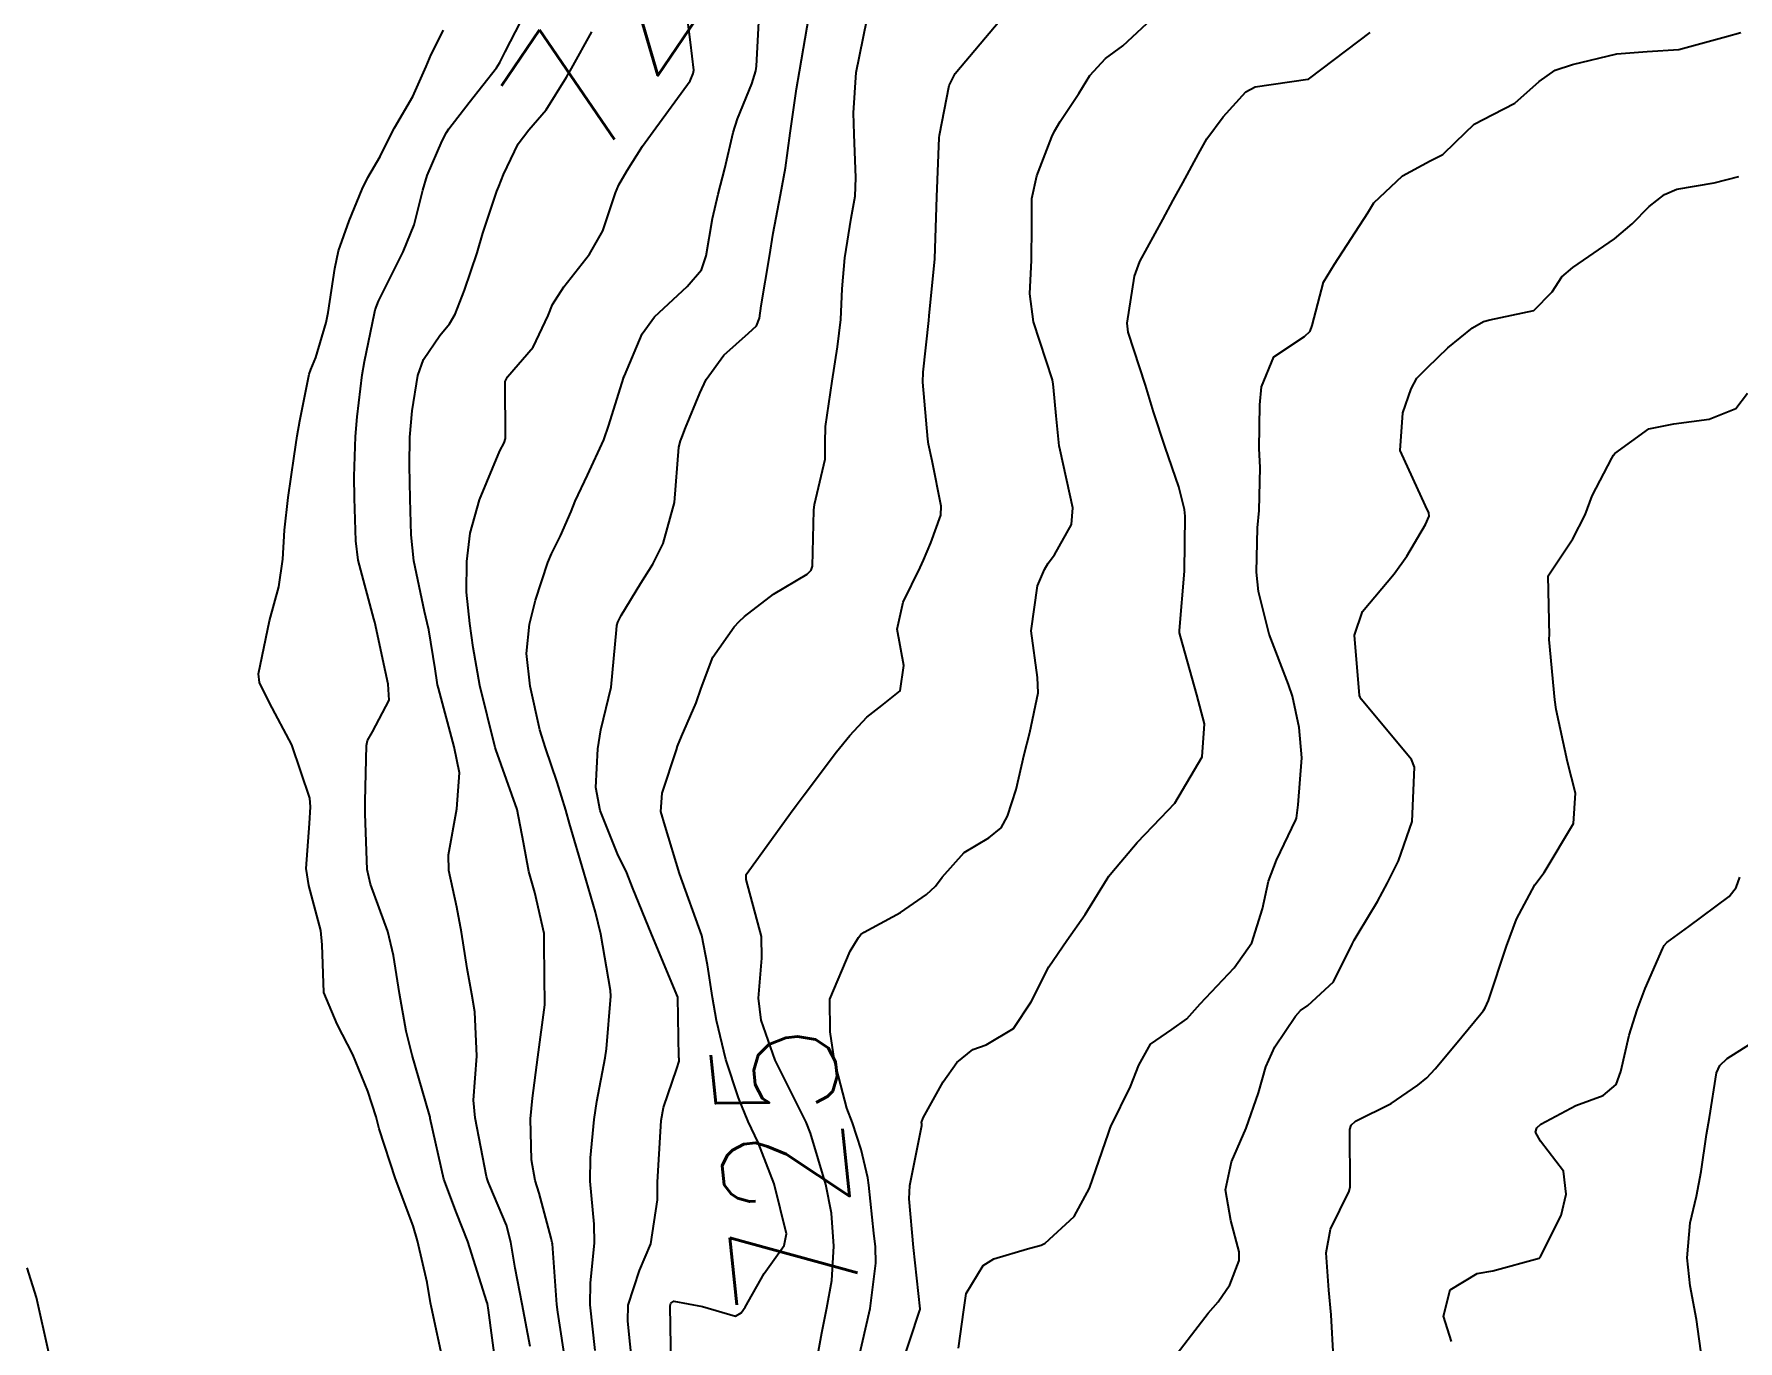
# Model space of a CAD drawing. Header units: metres. Extents: x 318500 to 325275, y 7408834 to 7428799.
# Drawn here: x 320035.3 to 320090.5, y 7413219.4 to 7413261.7 of the extents above; entities that cross this region are included whole.
import ezdxf
from ezdxf.enums import TextEntityAlignment as Align

# ---------------------------------------------------------------- set-up
doc = ezdxf.new("R2010")
doc.units = ezdxf.units.M
doc.header["$MEASUREMENT"] = 0
for name, color, linetype in [('Cotas', 45, 'Continuous'), ('Curvas de Nivel 1m', 11, 'Continuous'), ('Curvas de Nivel 5m', 15, 'Continuous'), ('Hidrografia', 140, 'Continuous')]:
    doc.layers.add(name, color=color, linetype=linetype)
doc.styles.add('Style-STANDARD', font='STANDARD.shx')

msp = doc.modelspace()

# ---------------------------------------------------------------- linework, layer by layer
at = {"layer": 'Curvas de Nivel 1m', "flags": 128}
for points, elevation in [([(320052.503, 7413218.595), (320052.231, 7413220.353), (320052.199, 7413220.598), (320052.059, 7413222.56), (320052.054, 7413222.6), (320052.022, 7413222.751), (320051.628, 7413224.198), (320051.507, 7413224.608), (320051.378, 7413225.282), (320051.35, 7413226.611), (320051.411, 7413227.279), (320051.59, 7413228.608), (320051.815, 7413230.303), (320051.815, 7413230.605), (320051.801, 7413230.929), (320051.788, 7413232.605), (320051.489, 7413233.93), (320051.297, 7413234.613), (320051.123, 7413235.55), (320050.914, 7413236.619), (320050.229, 7413238.567), (320050.204, 7413238.63), (320050.191, 7413238.67), (320049.715, 7413240.638), (320049.496, 7413241.866), (320049.386, 7413242.643), (320049.282, 7413243.658), (320049.293, 7413244.645), (320049.399, 7413245.569), (320049.7, 7413246.64), (320050.356, 7413248.229), (320050.496, 7413248.492), (320050.539, 7413248.628), (320050.535, 7413250.481), (320050.603, 7413250.628), (320051.441, 7413251.583), (320051.92, 7413252.615), (320052.064, 7413252.973), (320052.429, 7413253.544), (320053.261, 7413254.598), (320053.691, 7413255.352), (320054.102, 7413256.586), (320054.212, 7413256.846), (320054.481, 7413257.308), (320054.975, 7413258.091), (320055.32, 7413258.568), (320056.517, 7413260.208), (320056.623, 7413260.445), (320056.639, 7413260.549), (320056.534, 7413261.462), (320056.392, 7413262.552)], 721), ([(320053.443, 7413219.11), (320053.285, 7413220.587), (320053.293, 7413221.295), (320053.425, 7413222.586), (320053.414, 7413223.198), (320053.284, 7413224.588), (320053.291, 7413225.348), (320053.413, 7413226.587), (320053.498, 7413227.166), (320053.768, 7413228.583), (320053.808, 7413228.878), (320053.955, 7413230.582), (320053.943, 7413230.761), (320053.628, 7413232.585), (320053.455, 7413233.293), (320053.077, 7413234.591), (320052.618, 7413236.173), (320052.495, 7413236.597), (320052.213, 7413237.502), (320051.834, 7413238.614), (320051.653, 7413239.202), (320051.344, 7413240.619), (320051.224, 7413241.667), (320051.316, 7413242.62), (320051.516, 7413243.393), (320051.907, 7413244.614), (320052.032, 7413244.895), (320052.323, 7413245.484), (320052.671, 7413246.269), (320052.802, 7413246.603), (320053.192, 7413247.441), (320053.724, 7413248.59), (320053.892, 7413249.062), (320054.362, 7413250.58), (320054.368, 7413250.603), (320054.391, 7413250.657), (320054.966, 7413252.018), (320055.369, 7413252.566), (320056.43, 7413253.549), (320056.888, 7413254.093), (320057.044, 7413254.544), (320057.25, 7413255.751), (320057.426, 7413256.54), (320057.647, 7413257.374), (320057.919, 7413258.536), (320058.059, 7413258.98), (320058.516, 7413260.115), (320058.654, 7413260.528), (320058.674, 7413260.679), (320058.763, 7413262.527)], 722), ([(320054.651, 7413218.57), (320054.498, 7413220.056), (320054.516, 7413220.572), (320054.879, 7413221.694), (320055.245, 7413222.562), (320055.465, 7413223.989), (320055.469, 7413224.559), (320055.493, 7413225.113), (320055.588, 7413226.557), (320055.662, 7413226.971), (320056.095, 7413228.235), (320056.169, 7413228.479), (320056.163, 7413228.549), (320056.153, 7413228.602), (320056.12, 7413230.55), (320055.278, 7413232.563), (320054.652, 7413234.093), (320054.466, 7413234.576), (320054.378, 7413234.773), (320054.186, 7413235.136), (320053.604, 7413236.586), (320053.465, 7413237.338), (320053.534, 7413238.59), (320053.63, 7413239.198), (320053.968, 7413240.584), (320054.131, 7413242.434), (320054.147, 7413242.582), (320054.182, 7413242.681), (320054.285, 7413242.897), (320054.921, 7413243.95), (320055.312, 7413244.565), (320055.645, 7413245.235), (320056.014, 7413246.555), (320056.16, 7413248.355), (320056.21, 7413248.552), (320056.251, 7413248.662), (320056.366, 7413248.976), (320056.83, 7413250.099), (320057.041, 7413250.543), (320057.613, 7413251.327), (320058.413, 7413252.045), (320058.67, 7413252.273), (320058.772, 7413252.525), (320058.825, 7413252.923), (320059.09, 7413254.52), (320059.214, 7413255.281), (320059.45, 7413256.515), (320059.609, 7413257.387), (320059.764, 7413258.511), (320059.962, 7413259.949), (320060.065, 7413260.507), (320060.38, 7413262.335)], 723), ([(320061.965, 7413218.778), (320062.357, 7413220.464), (320062.538, 7413221.937), (320062.524, 7413222.462), (320062.472, 7413222.908), (320062.308, 7413224.466), (320062.278, 7413224.701), (320062.057, 7413225.618), (320061.778, 7413226.474), (320061.6, 7413226.954), (320061.194, 7413228.484), (320061.055, 7413229.426), (320061.05, 7413230.486), (320061.702, 7413232.035), (320061.969, 7413232.473), (320062.046, 7413232.577), (320062.153, 7413232.649), (320063.331, 7413233.284), (320064.171, 7413233.866), (320064.468, 7413234.145), (320064.679, 7413234.435), (320065.396, 7413235.227), (320066.199, 7413235.709), (320066.595, 7413236.023), (320066.797, 7413236.411), (320067.082, 7413237.271), (320067.335, 7413238.403), (320067.527, 7413239.115), (320067.793, 7413240.397), (320067.768, 7413240.897), (320067.566, 7413242.401), (320067.771, 7413243.864), (320067.998, 7413244.395), (320068.114, 7413244.592), (320068.317, 7413244.866), (320068.874, 7413245.842), (320068.917, 7413246.384), (320068.501, 7413248.256), (320068.477, 7413248.389), (320068.38, 7413249.365), (320068.294, 7413250.297), (320068.283, 7413250.392), (320068.254, 7413250.53), (320067.641, 7413252.402), (320067.519, 7413253.318), (320067.573, 7413254.403), (320067.584, 7413255.526), (320067.589, 7413256.403), (320067.754, 7413257.128), (320068.233, 7413258.394), (320068.317, 7413258.578), (320068.508, 7413258.895), (320069.106, 7413259.8), (320069.471, 7413260.381), (320069.977, 7413260.934), (320070.54, 7413261.336), (320071.624, 7413262.354)], 726), ([(320048.546, 7413218.651), (320048.141, 7413220.504), (320048.107, 7413220.658), (320048, 7413221.311), (320047.691, 7413222.663), (320047.546, 7413223.144), (320046.976, 7413224.671), (320046.453, 7413226.287), (320046.348, 7413226.677), (320046.082, 7413227.507), (320045.593, 7413228.688), (320045.084, 7413229.669), (320044.657, 7413230.702), (320044.603, 7413232.244), (320044.559, 7413232.704), (320044.172, 7413234.162), (320044.084, 7413234.711), (320044.195, 7413236.168), (320044.228, 7413236.71), (320044.204, 7413236.987), (320043.626, 7413238.719), (320042.901, 7413240.079), (320042.573, 7413240.735), (320042.543, 7413241.016), (320042.901, 7413242.731), (320043.199, 7413243.824), (320043.33, 7413244.725), (320043.386, 7413245.662), (320043.504, 7413246.723), (320043.697, 7413248.063), (320043.797, 7413248.718), (320043.878, 7413249.207), (320044.181, 7413250.713), (320044.238, 7413250.867), (320044.398, 7413251.257), (320044.735, 7413252.387), (320044.795, 7413252.706), (320045.009, 7413254.13), (320045.137, 7413254.703), (320045.474, 7413255.68), (320045.899, 7413256.696), (320046.087, 7413257.082), (320046.486, 7413257.764), (320046.791, 7413258.39), (320046.943, 7413258.683), (320047.538, 7413259.702), (320047.967, 7413260.668), (320048.131, 7413261.061), (320048.538, 7413261.848)], 718), ([(320050.226, 7413218.626), (320049.987, 7413220.418), (320049.955, 7413220.631), (320049.941, 7413220.681), (320049.324, 7413222.64), (320048.951, 7413223.568), (320048.541, 7413224.652), (320048.106, 7413226.623), (320048.099, 7413226.66), (320048.072, 7413226.767), (320047.518, 7413228.666), (320047.326, 7413229.449), (320047.104, 7413230.67), (320046.914, 7413231.896), (320046.727, 7413232.674), (320046.173, 7413234.203), (320046.059, 7413234.682), (320045.998, 7413236.483), (320045.996, 7413236.683), (320045.997, 7413236.89), (320046.043, 7413238.692), (320046.068, 7413238.856), (320046.237, 7413239.132), (320046.768, 7413240.166), (320046.744, 7413240.683), (320046.656, 7413241.077), (320046.311, 7413242.69), (320046.282, 7413242.798), (320045.773, 7413244.695), (320045.697, 7413245.319), (320045.648, 7413246.697), (320045.643, 7413247.401), (320045.687, 7413248.697), (320045.732, 7413249.334), (320045.895, 7413250.695), (320045.972, 7413251.119), (320046.295, 7413252.691), (320046.32, 7413252.792), (320046.424, 7413253.077), (320047.227, 7413254.678), (320047.583, 7413255.543), (320047.859, 7413256.669), (320048.001, 7413257.143), (320048.494, 7413258.263), (320048.625, 7413258.531), (320048.709, 7413258.657), (320049.369, 7413259.507), (320050.253, 7413260.634), (320050.356, 7413260.799), (320050.528, 7413261.142), (320051.042, 7413262.125)], 719), ([(320055.906, 7413218.606), (320055.877, 7413220.552), (320055.9, 7413220.643), (320055.992, 7413220.704), (320056.922, 7413220.536), (320057.985, 7413220.219), (320058.179, 7413220.326), (320058.301, 7413220.517), (320058.919, 7413221.599), (320059.569, 7413222.505), (320059.637, 7413222.89), (320059.239, 7413224.508), (320058.726, 7413225.847), (320058.405, 7413226.517), (320058.082, 7413227.287), (320057.681, 7413228.526), (320057.378, 7413229.797), (320057.245, 7413230.533), (320057.079, 7413231.593), (320056.902, 7413232.539), (320056.18, 7413234.55), (320055.715, 7413236.077), (320055.569, 7413236.559), (320055.614, 7413237.153), (320056.075, 7413238.552), (320056.114, 7413238.67), (320056.237, 7413238.987), (320056.72, 7413240.078), (320056.873, 7413240.544), (320057.259, 7413241.551), (320057.949, 7413242.533), (320058.112, 7413242.702), (320058.285, 7413242.87), (320059.219, 7413243.593), (320060.306, 7413244.241), (320060.442, 7413244.364), (320060.486, 7413244.497), (320060.528, 7413246.306), (320060.552, 7413246.497), (320060.892, 7413247.962), (320060.897, 7413248.492), (320060.906, 7413249.023), (320061.12, 7413250.489), (320061.295, 7413251.599), (320061.398, 7413252.485), (320061.447, 7413253.473), (320061.527, 7413254.484), (320061.741, 7413255.759), (320061.865, 7413256.479), (320061.887, 7413257.07), (320061.836, 7413258.48), (320061.816, 7413259.175), (320061.901, 7413260.479), (320062.245, 7413262.172)], 724), ([(320063.317, 7413218.45), (320063.964, 7413220.415), (320063.976, 7413220.44), (320063.972, 7413220.459), (320063.752, 7413222.444), (320063.616, 7413224.018), (320063.634, 7413224.446), (320064.021, 7413226.392), (320064.027, 7413226.441), (320064.018, 7413226.494), (320064.073, 7413226.64), (320064.715, 7413227.809), (320065.161, 7413228.429), (320065.679, 7413228.851), (320066.109, 7413229.006), (320066.996, 7413229.528), (320067.561, 7413230.399), (320068.141, 7413231.532), (320068.718, 7413232.381), (320069.318, 7413233.218), (320070.027, 7413234.372), (320070.087, 7413234.466), (320070.183, 7413234.585), (320071.004, 7413235.552), (320071.768, 7413236.347), (320072.215, 7413236.83), (320073.105, 7413238.327), (320073.175, 7413239.397), (320072.93, 7413240.33), (320072.405, 7413242.222), (320072.374, 7413242.339), (320072.371, 7413242.419), (320072.537, 7413244.337), (320072.559, 7413246.114), (320072.532, 7413246.337), (320072.351, 7413247.065), (320071.902, 7413248.347), (320071.524, 7413249.495), (320071.264, 7413250.357), (320070.71, 7413252.072), (320070.671, 7413252.366), (320070.917, 7413253.889), (320071.085, 7413254.36), (320071.829, 7413255.715), (320072.168, 7413256.345), (320072.273, 7413256.543), (320072.479, 7413256.907), (320072.982, 7413257.844), (320073.258, 7413258.329), (320073.787, 7413259.045), (320074.523, 7413259.853), (320074.822, 7413260.01), (320076.53, 7413260.258), (320076.553, 7413260.266), (320076.595, 7413260.289), (320078.545, 7413261.772)], 727), ([(320065.217, 7413219.188), (320065.386, 7413220.426), (320065.466, 7413220.957), (320066.012, 7413221.864), (320066.352, 7413222.078), (320067.451, 7413222.399), (320067.891, 7413222.523), (320068.023, 7413222.586), (320068.964, 7413223.448), (320069.453, 7413224.369), (320070.068, 7413226.145), (320070.127, 7413226.302), (320070.151, 7413226.359), (320070.784, 7413227.658), (320071.051, 7413228.35), (320071.436, 7413229.021), (320072.117, 7413229.497), (320072.605, 7413229.851), (320073.036, 7413230.326), (320074.142, 7413231.496), (320074.712, 7413232.302), (320075.057, 7413233.406), (320075.257, 7413234.299), (320075.51, 7413234.977), (320076.141, 7413236.291), (320076.158, 7413236.343), (320076.215, 7413236.77), (320076.329, 7413238.289), (320076.245, 7413239.277), (320076.025, 7413240.292), (320075.896, 7413240.663), (320075.273, 7413242.3), (320074.933, 7413243.674), (320074.86, 7413244.305), (320074.896, 7413245.74), (320074.953, 7413246.304), (320074.978, 7413247.687), (320074.95, 7413248.304), (320074.967, 7413249.721), (320075.024, 7413250.304), (320075.427, 7413251.277), (320076.415, 7413251.933), (320076.602, 7413252.103), (320076.662, 7413252.286), (320077.034, 7413253.688), (320077.394, 7413254.276), (320078.467, 7413255.94), (320078.668, 7413256.257), (320079.589, 7413257.137), (320080.491, 7413257.62), (320080.895, 7413257.825), (320081.31, 7413258.222), (320081.917, 7413258.808), (320082.514, 7413259.123), (320083.234, 7413259.484), (320084.018, 7413260.188), (320084.534, 7413260.557), (320085.102, 7413260.738), (320086.539, 7413261.084), (320087.519, 7413261.161), (320088.541, 7413261.219), (320090.083, 7413261.645), (320090.547, 7413261.774)], 728), ([(320071.973, 7413218.596), (320073.296, 7413220.32), (320073.621, 7413220.69), (320074.004, 7413221.236), (320074.298, 7413222.023), (320074.3, 7413222.306), (320074.035, 7413223.318), (320073.862, 7413224.313), (320074.059, 7413225.22), (320074.534, 7413226.303), (320074.932, 7413227.453), (320075.167, 7413228.294), (320075.461, 7413228.939), (320076.125, 7413229.935), (320076.29, 7413230.116), (320076.522, 7413230.276), (320077.36, 7413231.046), (320077.967, 7413232.262), (320078.024, 7413232.39), (320078.155, 7413232.61), (320078.778, 7413233.644), (320079.102, 7413234.246), (320079.468, 7413234.964), (320079.902, 7413236.235), (320079.984, 7413237.99), (320079.88, 7413238.235), (320078.259, 7413240.192), (320078.221, 7413240.261), (320078.205, 7413240.316), (320078.043, 7413242.264), (320078.298, 7413243.035), (320079.32, 7413244.245), (320079.734, 7413244.823), (320080.334, 7413245.847), (320080.454, 7413246.113), (320080.449, 7413246.229), (320080.343, 7413246.45), (320079.521, 7413248.243), (320079.606, 7413249.465), (320079.873, 7413250.238), (320080.052, 7413250.579), (320080.4, 7413250.929), (320081.065, 7413251.569), (320081.865, 7413252.216), (320082.219, 7413252.416), (320082.424, 7413252.475), (320083.842, 7413252.776), (320084.438, 7413253.379), (320084.757, 7413253.863), (320085.11, 7413254.17), (320086.459, 7413255.09), (320087.027, 7413255.582), (320087.585, 7413256.139), (320088.082, 7413256.528), (320088.479, 7413256.697), (320089.685, 7413256.909), (320090.485, 7413257.107)], 729), ([(320081.175, 7413219.405), (320080.918, 7413220.216), (320081.139, 7413221.077), (320082.011, 7413221.6), (320082.519, 7413221.688), (320084.019, 7413222.099), (320084.055, 7413222.144), (320084.077, 7413222.179), (320084.732, 7413223.477), (320084.897, 7413224.167), (320084.803, 7413224.914), (320084.067, 7413225.888), (320083.898, 7413226.182), (320083.94, 7413226.313), (320084.074, 7413226.437), (320085.205, 7413227.041), (320086.088, 7413227.359), (320086.513, 7413227.725), (320086.666, 7413228.142), (320086.934, 7413229.322), (320087.193, 7413230.139), (320087.447, 7413230.827), (320088.023, 7413232.131), (320088.067, 7413232.215), (320088.153, 7413232.32), (320088.871, 7413232.83), (320090.176, 7413233.805), (320090.399, 7413234.097), (320090.518, 7413234.428)], 731), ([(320089.294, 7413218.789), (320089.114, 7413220.109), (320088.91, 7413221.207), (320088.809, 7413222.112), (320088.909, 7413223.239), (320089.119, 7413224.109), (320089.261, 7413224.905), (320089.438, 7413226.106), (320089.535, 7413226.649), (320089.761, 7413228.103), (320089.871, 7413228.335), (320090.107, 7413228.567), (320091.044, 7413229.158)], 732), ([(320035.75, 7413219.035), (320035.351, 7413220.826), (320035.046, 7413221.788)], 717)]:
    msp.add_lwpolyline(points, dxfattribs=dict(at, elevation=elevation))
at = {"layer": 'Curvas de Nivel 5m', "flags": 128}
for points, elevation in [([(320051.342, 7413219.237), (320051.077, 7413220.614), (320050.853, 7413221.771), (320050.717, 7413222.62), (320050.569, 7413223.166), (320050.038, 7413224.437), (320049.978, 7413224.57), (320049.955, 7413224.631), (320049.929, 7413224.744), (320049.558, 7413226.638), (320049.507, 7413227.21), (320049.608, 7413228.637), (320049.543, 7413230.068), (320049.456, 7413230.64), (320049.301, 7413231.474), (320049.112, 7413232.646), (320048.97, 7413233.455), (320048.708, 7413234.652), (320048.691, 7413235.158), (320048.969, 7413236.648), (320049.054, 7413237.811), (320048.883, 7413238.65), (320048.367, 7413240.549), (320048.343, 7413240.659), (320048.331, 7413240.729), (320048.265, 7413241.174), (320048.054, 7413242.439), (320048.006, 7413242.664), (320047.919, 7413243.032), (320047.577, 7413244.671), (320047.486, 7413245.509), (320047.45, 7413246.673), (320047.429, 7413247.752), (320047.439, 7413248.674), (320047.519, 7413249.526), (320047.697, 7413250.67), (320047.88, 7413251.185), (320048.409, 7413251.96), (320048.727, 7413252.344), (320048.908, 7413252.653), (320049.211, 7413253.432), (320049.624, 7413254.642), (320049.81, 7413255.279), (320050.258, 7413256.633), (320050.32, 7413256.785), (320050.478, 7413257.173), (320050.954, 7413258.164), (320051.299, 7413258.622), (320051.857, 7413259.266), (320052.517, 7413260.329), (320052.675, 7413260.608), (320053.339, 7413261.797)], 720), ([(320060.573, 7413218.491), (320060.785, 7413219.681), (320060.951, 7413220.486), (320061.11, 7413221.376), (320061.179, 7413222.483), (320061.104, 7413223.557), (320060.918, 7413224.487), (320060.415, 7413226.145), (320060.284, 7413226.497), (320060.076, 7413226.911), (320059.274, 7413228.508), (320058.82, 7413229.806), (320058.73, 7413230.514), (320058.841, 7413231.811), (320058.837, 7413232.513), (320058.336, 7413234.36), (320058.338, 7413234.518), (320058.737, 7413235.066), (320059.773, 7413236.506), (320059.951, 7413236.756), (320060.209, 7413237.097), (320061.266, 7413238.484), (320061.696, 7413239.02), (320062.247, 7413239.606), (320062.73, 7413239.988), (320063.325, 7413240.459), (320063.445, 7413241.282), (320063.226, 7413242.461), (320063.424, 7413243.333), (320063.97, 7413244.453), (320064.077, 7413244.689), (320064.322, 7413245.258), (320064.636, 7413246.145), (320064.65, 7413246.445), (320064.362, 7413247.913), (320064.243, 7413248.451), (320064.217, 7413248.606), (320064.062, 7413250.453), (320064.07, 7413250.778), (320064.254, 7413252.452), (320064.268, 7413252.606), (320064.45, 7413254.45), (320064.507, 7413256.449), (320064.586, 7413258.361), (320064.599, 7413258.449), (320064.915, 7413260.053), (320065.104, 7413260.441), (320066.547, 7413262.157)], 725), ([(320077.357, 7413218.886), (320077.285, 7413220.267), (320077.211, 7413221.059), (320077.122, 7413222.269), (320077.265, 7413223.034), (320077.863, 7413224.262), (320077.902, 7413224.411), (320077.888, 7413226.262), (320077.926, 7413226.408), (320078.074, 7413226.53), (320079.222, 7413227.104), (320080.092, 7413227.694), (320080.381, 7413227.941), (320080.654, 7413228.222), (320081.306, 7413229.019), (320082.127, 7413230.008), (320082.213, 7413230.115), (320082.268, 7413230.199), (320082.375, 7413230.44), (320082.965, 7413232.198), (320083.284, 7413233.073), (320083.88, 7413234.185), (320084.186, 7413234.58), (320085.134, 7413236.166), (320085.2, 7413237.145), (320084.937, 7413238.169), (320084.571, 7413239.86), (320084.526, 7413240.176), (320084.342, 7413242.127), (320084.342, 7413242.179), (320084.349, 7413242.238), (320084.31, 7413244.18), (320085.112, 7413245.385), (320085.506, 7413246.163), (320085.737, 7413246.771), (320086.368, 7413247.993), (320086.428, 7413248.09), (320086.468, 7413248.149), (320087.573, 7413248.943), (320088.38, 7413249.109), (320089.521, 7413249.253), (320090.385, 7413249.604), (320090.762, 7413250.094)], 730)]:
    msp.add_lwpolyline(points, dxfattribs=dict(at, elevation=elevation))
at = {"layer": 'Hidrografia'}
msp.add_lwpolyline([(319992.514, 7413263.162, -0.043345), (319997.824, 7413252.139, 0.141835), (320002.532, 7413245.868, 0.07237), (320006.653, 7413243.614, -0.173007), (320010.969, 7413239.989, 0.088461), (320018.924, 7413230.66, -0.077479), (320028.653, 7413219.741, 0.028768), (320042.984, 7413200.116, -0.094468), (320050.544, 7413186.273, -0.088131), (320052.015, 7413175.495, 0.110039), (320053.977, 7413164.657, -0.000238), (320058.588, 7413153.682, -0.076409), (320062.617, 7413137.554, 0.123415), (320066.541, 7413126.384, 0.015006)], format="xyb", dxfattribs=at)

# ---------------------------------------------------------------- texts
at = {"layer": 'Cotas', "style": 'Style-STANDARD'}
for s, rotation, p in [('720', 55.8063, (320054.438, 7413262.409, 720)), ('725', 95.9293, (320059.583, 7413224.988, 725))]:
    msp.add_text(s, height=4, rotation=rotation, dxfattribs=at).set_placement(p, align=Align.MIDDLE_CENTER)

doc.saveas('drawing.dxf')
